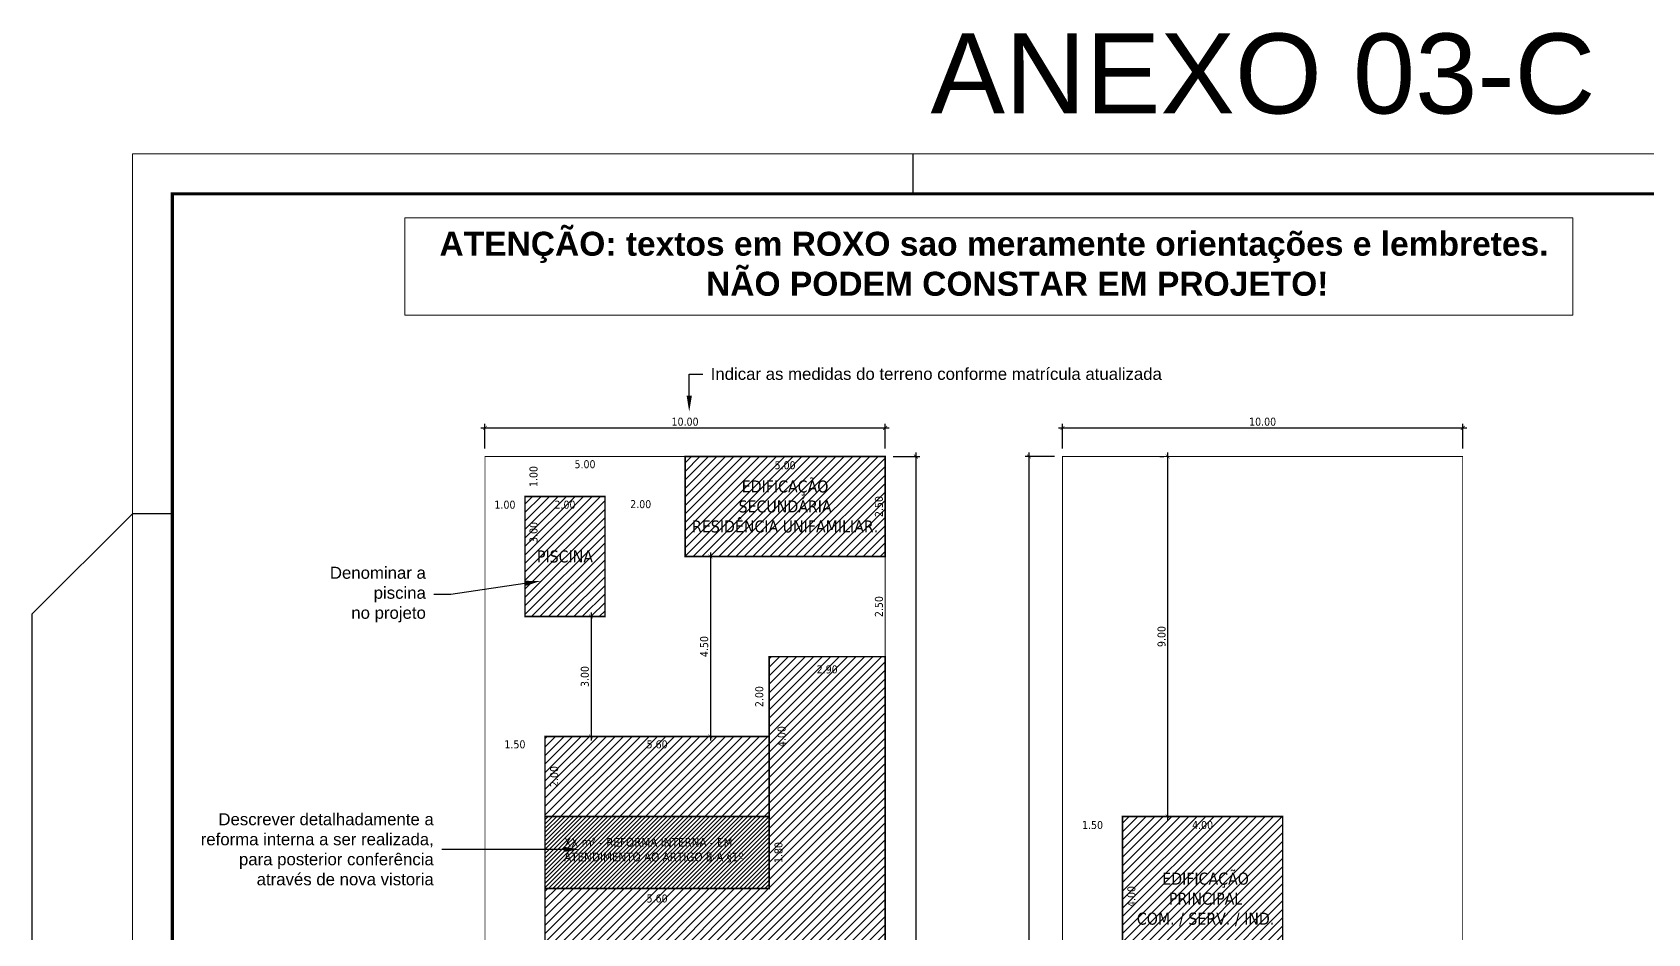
# Model space of a CAD drawing. Extents: x 1383.6 to 1450.9, y 1262 to 1308.2.
# Drawn here: x 1383.65 to 1424.01, y 1285.63 to 1308.16 of the extents above; entities that cross this region are included whole.
import ezdxf
from ezdxf import colors
from ezdxf.entities.mleader import LeaderData, LeaderLine
from ezdxf.enums import TextEntityAlignment as Align
from ezdxf.math import Vec2, Vec3

# ---------------------------------------------------------------- set-up
doc = ezdxf.new("R2010")
doc.units = 0
doc.layers.add('Observações - NÃO PLOTAR', color=200, linetype='Continuous', plot=False)
doc.styles.add('_arial decreto', font='arial.ttf')
doc.styles.add('_tahoma decreto', font='tahoma.ttf')
doc.dimstyles.new('100 COM LINHAS DECRETO', dxfattribs={"dimtxt": 0.2, "dimasz": 0.1, "dimexe": 0.1, "dimexo": 0.2, "dimgap": 0.05, "dimtad": 1, "dimzin": 4, "dimdsep": 46, "dimtxsty": '_tahoma decreto', "dimblk": 'ARCHTICK', "dimcen": 2, "dimdle": 0.1, "dimazin": 0, "dimtfac": 1, "dimtofl": 0, "dimtmove": 2, "dimatfit": 3, "dimldrblk": 'OPEN30', "dimfxl": 1, "dimtolj": 1, "dimtzin": 0, "dimarcsym": 0})
doc.dimstyles.new('100 SEM LINHAS DECRETO', dxfattribs={"dimtxt": 0.2, "dimasz": 0.1, "dimexe": 0.1, "dimexo": 0.2, "dimgap": 0.05, "dimtad": 1, "dimzin": 4, "dimdsep": 46, "dimtxsty": '_tahoma decreto', "dimblk": 'ARCHTICK', "dimcen": 2, "dimdle": 0.1, "dimse1": 1, "dimse2": 1, "dimsd1": 1, "dimsd2": 1, "dimazin": 0, "dimtfac": 1, "dimtofl": 0, "dimtmove": 2, "dimatfit": 3, "dimldrblk": 'OPEN30', "dimfxl": 1, "dimtolj": 1, "dimtzin": 0, "dimarcsym": 0})
pattern_1 = [(45, (1374.53715, 1285.9759), (-0.106066, 0.106066), [])]

# ---------------------------------------------------------------- blocks, each defined once
blk = doc.blocks.new('_ArchTick')
at = {"color": 0, "linetype": 'ByBlock', "const_width": 0.15}
blk.add_lwpolyline([(-0.5, -0.5), (0.5, 0.5)], dxfattribs=at)
blk = doc.blocks.new('*D7')
at = {"color": 0, "lineweight": -2, "transparency": 16777216}
for p, q in [((1394.859, 1298.273), (1405.059, 1298.273)), ((1394.959, 1297.757), (1394.959, 1298.373)), ((1404.959, 1297.757), (1404.959, 1298.373))]:
    blk.add_line(p, q, dxfattribs=at)
at = {"layer": 'Defpoints', "color": 0, "ltscale": 2, "transparency": 16777216}
for p in [(1404.959, 1298.273), (1394.959, 1297.557), (1404.959, 1297.557)]:
    blk.add_point(p, dxfattribs=at)
at = {"color": 0, "lineweight": -2, "ltscale": 2, "transparency": 16777216, "xscale": 0.1, "yscale": 0.1, "zscale": 0.1, "rotation": 180}
blk.add_blockref('_ArchTick', (1394.959, 1298.273), dxfattribs=at)
at = {"color": 0, "lineweight": -2, "ltscale": 2, "transparency": 16777216, "xscale": 0.1, "yscale": 0.1, "zscale": 0.1}
blk.add_blockref('_ArchTick', (1404.959, 1298.273), dxfattribs=at)
at = {"color": 0, "ltscale": 2, "transparency": 16777216, "insert": (1399.959, 1298.427), "char_height": 0.2, "attachment_point": 5, "style": '_tahoma decreto'}
blk.add_mtext('\\A1;10.00', dxfattribs=at)
blk = doc.blocks.new('_Open30')
at = {"color": 0, "linetype": 'ByBlock', "lineweight": -2}
for p, q in [((-1, 0.27), (0, 0)), ((0, 0), (-1, -0.27)), ((0, 0), (-1, 0))]:
    blk.add_line(p, q, dxfattribs=at)
blk = doc.blocks.new('*D8')
at = {"layer": 'Defpoints', "color": 0, "ltscale": 2, "transparency": 16777216}
for p in [(1399.959, 1297.557), (1404.959, 1297.557), (1404.959, 1297.184)]:
    blk.add_point(p, dxfattribs=at)
at = {"color": 0, "ltscale": 2, "transparency": 16777216, "insert": (1402.459, 1297.338), "char_height": 0.2, "attachment_point": 5, "style": '_tahoma decreto'}
blk.add_mtext('\\A1;5.00', dxfattribs=at)
blk = doc.blocks.new('*D9')
at = {"layer": 'Defpoints', "color": 0, "ltscale": 2, "transparency": 16777216}
for p in [(1394.959, 1297.557), (1399.959, 1297.557), (1394.959, 1297.21)]:
    blk.add_point(p, dxfattribs=at)
at = {"color": 0, "ltscale": 2, "transparency": 16777216, "insert": (1397.459, 1297.364), "char_height": 0.2, "attachment_point": 5, "style": '_tahoma decreto'}
blk.add_mtext('\\A1;5.00', dxfattribs=at)
blk = doc.blocks.new('*D10')
at = {"layer": 'Defpoints', "color": 0, "ltscale": 2, "transparency": 16777216}
for p in [(1394.959, 1296.557), (1395.959, 1296.557), (1394.959, 1296.198)]:
    blk.add_point(p, dxfattribs=at)
at = {"color": 0, "ltscale": 2, "transparency": 16777216, "insert": (1395.459, 1296.352), "char_height": 0.2, "attachment_point": 5, "style": '_tahoma decreto'}
blk.add_mtext('\\A1;1.00', dxfattribs=at)
blk = doc.blocks.new('*D11')
at = {"layer": 'Defpoints', "color": 0, "ltscale": 2, "transparency": 16777216}
for p in [(1395.959, 1296.557), (1397.959, 1296.557), (1395.959, 1296.198)]:
    blk.add_point(p, dxfattribs=at)
at = {"color": 0, "ltscale": 2, "transparency": 16777216, "insert": (1396.959, 1296.352), "char_height": 0.2, "attachment_point": 5, "style": '_tahoma decreto'}
blk.add_mtext('\\A1;2.00', dxfattribs=at)
blk = doc.blocks.new('*D12')
at = {"layer": 'Defpoints', "color": 0, "ltscale": 2, "transparency": 16777216}
for p in [(1395.959, 1297.557), (1396.328, 1297.557), (1395.959, 1296.557)]:
    blk.add_point(p, dxfattribs=at)
at = {"color": 0, "ltscale": 2, "transparency": 16777216, "insert": (1396.174, 1297.057), "char_height": 0.2, "attachment_point": 5, "rotation": 90, "style": '_tahoma decreto'}
blk.add_mtext('\\A1;1.00', dxfattribs=at)
blk = doc.blocks.new('*D13')
at = {"layer": 'Defpoints', "color": 0, "ltscale": 2, "transparency": 16777216}
for p in [(1395.959, 1296.557), (1395.959, 1293.557), (1396.328, 1293.557)]:
    blk.add_point(p, dxfattribs=at)
at = {"color": 0, "ltscale": 2, "transparency": 16777216, "insert": (1396.174, 1295.66), "char_height": 0.2, "attachment_point": 5, "rotation": 90, "style": '_tahoma decreto'}
blk.add_mtext('\\A1;3.00', dxfattribs=at)
blk = doc.blocks.new('*D14')
at = {"layer": 'Defpoints', "color": 0, "ltscale": 2, "transparency": 16777216}
for p in [(1397.959, 1296.557), (1399.959, 1296.557), (1397.959, 1296.198)]:
    blk.add_point(p, dxfattribs=at)
at = {"color": 0, "ltscale": 2, "transparency": 16777216, "insert": (1398.851, 1296.365), "char_height": 0.2, "attachment_point": 5, "style": '_tahoma decreto'}
blk.add_mtext('\\A1;2.00', dxfattribs=at)
blk = doc.blocks.new('*D15')
at = {"layer": 'Defpoints', "color": 0, "ltscale": 2, "transparency": 16777216}
for p in [(1404.959, 1297.557), (1404.959, 1295.057), (1404.959, 1295.057)]:
    blk.add_point(p, dxfattribs=at)
at = {"color": 0, "ltscale": 2, "transparency": 16777216, "insert": (1404.805, 1296.307), "char_height": 0.2, "attachment_point": 5, "rotation": 90, "style": '_tahoma decreto'}
blk.add_mtext('\\A1;2.50', dxfattribs=at)
blk = doc.blocks.new('*D16')
at = {"layer": 'Defpoints', "color": 0, "ltscale": 2, "transparency": 16777216}
for p in [(1404.959, 1295.057), (1404.959, 1292.555), (1404.959, 1292.555)]:
    blk.add_point(p, dxfattribs=at)
at = {"color": 0, "ltscale": 2, "transparency": 16777216, "insert": (1404.805, 1293.806), "char_height": 0.2, "attachment_point": 5, "rotation": 90, "style": '_tahoma decreto'}
blk.add_mtext('\\A1;2.50', dxfattribs=at)
blk = doc.blocks.new('*D18')
at = {"layer": 'Defpoints', "color": 0, "ltscale": 2, "transparency": 16777216}
for p in [(1402.063, 1292.555), (1404.959, 1292.555), (1404.959, 1292.185)]:
    blk.add_point(p, dxfattribs=at)
at = {"color": 0, "ltscale": 2, "transparency": 16777216, "insert": (1403.511, 1292.235), "char_height": 0.2, "attachment_point": 5, "style": '_tahoma decreto'}
blk.add_mtext('\\A1;2.90', dxfattribs=at)
blk = doc.blocks.new('*D19')
at = {"color": 0, "lineweight": -2, "transparency": 16777216}
for p, q in [((1400.159, 1295.057), (1400.692, 1295.057)), ((1400.592, 1295.157), (1400.592, 1290.457)), ((1400.159, 1290.557), (1400.692, 1290.557))]:
    blk.add_line(p, q, dxfattribs=at)
at = {"layer": 'Defpoints', "color": 0, "ltscale": 2, "transparency": 16777216}
for p in [(1399.959, 1295.057), (1399.959, 1290.557), (1400.592, 1290.557)]:
    blk.add_point(p, dxfattribs=at)
at = {"color": 0, "lineweight": -2, "ltscale": 2, "transparency": 16777216, "xscale": 0.1, "yscale": 0.1, "zscale": 0.1}
for p, rotation in [((1400.592, 1295.057), 90), ((1400.592, 1290.557), 270)]:
    blk.add_blockref('_ArchTick', p, dxfattribs=dict(at, rotation=rotation))
at = {"color": 0, "ltscale": 2, "transparency": 16777216, "insert": (1400.438, 1292.807), "char_height": 0.2, "attachment_point": 5, "rotation": 90, "style": '_tahoma decreto'}
blk.add_mtext('\\A1;4.50', dxfattribs=at)
blk = doc.blocks.new('*D20')
at = {"layer": 'Defpoints', "color": 0, "ltscale": 2, "transparency": 16777216}
for p in [(1396.459, 1290.557), (1396.459, 1288.557), (1396.843, 1288.557)]:
    blk.add_point(p, dxfattribs=at)
at = {"color": 0, "ltscale": 2, "transparency": 16777216, "insert": (1396.689, 1289.557), "char_height": 0.2, "attachment_point": 5, "rotation": 90, "style": '_tahoma decreto'}
blk.add_mtext('\\A1;2.00', dxfattribs=at)
blk = doc.blocks.new('*D21')
at = {"layer": 'Defpoints', "color": 0, "ltscale": 2, "transparency": 16777216}
for p in [(1396.459, 1290.557), (1402.063, 1290.557), (1402.063, 1290.207)]:
    blk.add_point(p, dxfattribs=at)
at = {"color": 0, "ltscale": 2, "transparency": 16777216, "insert": (1399.261, 1290.361), "char_height": 0.2, "attachment_point": 5, "style": '_tahoma decreto'}
blk.add_mtext('\\A1;5.60', dxfattribs=at)
blk = doc.blocks.new('*D22')
at = {"layer": 'Defpoints', "color": 0, "ltscale": 2, "transparency": 16777216}
for p in [(1402.063, 1292.555), (1401.969, 1290.557), (1402.063, 1290.557)]:
    blk.add_point(p, dxfattribs=at)
at = {"color": 0, "ltscale": 2, "transparency": 16777216, "insert": (1401.815, 1291.556), "char_height": 0.2, "attachment_point": 5, "rotation": 90, "style": '_tahoma decreto'}
blk.add_mtext('\\A1;2.00', dxfattribs=at)
blk = doc.blocks.new('*D23')
at = {"layer": 'Defpoints', "color": 0, "ltscale": 2, "transparency": 16777216}
for p in [(1402.063, 1292.555), (1402.063, 1288.557), (1402.423, 1288.557)]:
    blk.add_point(p, dxfattribs=at)
at = {"color": 0, "ltscale": 2, "transparency": 16777216, "insert": (1402.373, 1290.556), "char_height": 0.2, "attachment_point": 5, "rotation": 90, "style": '_tahoma decreto'}
blk.add_mtext('\\A1;4.00', dxfattribs=at)
blk = doc.blocks.new('*D24')
at = {"layer": 'Defpoints', "color": 0, "ltscale": 2, "transparency": 16777216}
for p in [(1394.959, 1290.557), (1396.459, 1290.557), (1396.459, 1290.207)]:
    blk.add_point(p, dxfattribs=at)
at = {"color": 0, "ltscale": 2, "transparency": 16777216, "insert": (1395.709, 1290.361), "char_height": 0.2, "attachment_point": 5, "style": '_tahoma decreto'}
blk.add_mtext('\\A1;1.50', dxfattribs=at)
blk = doc.blocks.new('*D25')
at = {"color": 0, "lineweight": -2, "transparency": 16777216}
for p, q in [((1397.759, 1293.557), (1397.509, 1293.557)), ((1397.609, 1293.657), (1397.609, 1290.457)), ((1397.759, 1290.557), (1397.509, 1290.557))]:
    blk.add_line(p, q, dxfattribs=at)
at = {"layer": 'Defpoints', "color": 0, "ltscale": 2, "transparency": 16777216}
for p in [(1397.959, 1293.557), (1397.609, 1290.557), (1397.959, 1290.557)]:
    blk.add_point(p, dxfattribs=at)
at = {"color": 0, "lineweight": -2, "ltscale": 2, "transparency": 16777216, "xscale": 0.1, "yscale": 0.1, "zscale": 0.1}
for p, rotation in [((1397.609, 1293.557), 90), ((1397.609, 1290.557), 270)]:
    blk.add_blockref('_ArchTick', p, dxfattribs=dict(at, rotation=rotation))
at = {"color": 0, "ltscale": 2, "transparency": 16777216, "insert": (1397.455, 1292.057), "char_height": 0.2, "attachment_point": 5, "rotation": 90, "style": '_tahoma decreto'}
blk.add_mtext('\\A1;3.00', dxfattribs=at)
blk = doc.blocks.new('*D28')
at = {"color": 0, "lineweight": -2, "transparency": 16777216}
for p, q in [((1405.159, 1297.557), (1405.829, 1297.557)), ((1405.729, 1297.657), (1405.729, 1272.457)), ((1405.159, 1272.557), (1405.829, 1272.557))]:
    blk.add_line(p, q, dxfattribs=at)
at = {"layer": 'Defpoints', "color": 0, "ltscale": 2, "transparency": 16777216}
for p in [(1404.959, 1297.557), (1404.959, 1272.557), (1405.729, 1272.557)]:
    blk.add_point(p, dxfattribs=at)
at = {"color": 0, "lineweight": -2, "ltscale": 2, "transparency": 16777216, "xscale": 0.1, "yscale": 0.1, "zscale": 0.1}
for p, rotation in [((1405.729, 1297.557), 90), ((1405.729, 1272.557), 270)]:
    blk.add_blockref('_ArchTick', p, dxfattribs=dict(at, rotation=rotation))
at = {"color": 0, "ltscale": 2, "transparency": 16777216, "insert": (1405.575, 1285.057), "char_height": 0.2, "attachment_point": 5, "rotation": 90, "style": '_tahoma decreto'}
blk.add_mtext('\\A1;25.00', dxfattribs=at)
blk = doc.blocks.new('*D30')
at = {"layer": 'Defpoints', "color": 0, "ltscale": 2, "transparency": 16777216}
for p in [(1410.892, 1288.558), (1414.892, 1288.558), (1414.892, 1288.19)]:
    blk.add_point(p, dxfattribs=at)
at = {"color": 0, "ltscale": 2, "transparency": 16777216, "insert": (1412.892, 1288.344), "char_height": 0.2, "attachment_point": 5, "style": '_tahoma decreto'}
blk.add_mtext('\\A1;4.00', dxfattribs=at)
blk = doc.blocks.new('*D31')
at = {"layer": 'Defpoints', "color": 0, "ltscale": 2, "transparency": 16777216}
for p in [(1410.892, 1288.558), (1410.892, 1284.558), (1411.267, 1284.558)]:
    blk.add_point(p, dxfattribs=at)
at = {"color": 0, "ltscale": 2, "transparency": 16777216, "insert": (1411.113, 1286.558), "char_height": 0.2, "attachment_point": 5, "rotation": 90, "style": '_tahoma decreto'}
blk.add_mtext('\\A1;4.00', dxfattribs=at)
blk = doc.blocks.new('*D37')
at = {"color": 0, "lineweight": -2, "transparency": 16777216}
for p, q in [((1411.821, 1297.557), (1411.921, 1297.557)), ((1412.021, 1288.458), (1412.021, 1297.657)), ((1412.122, 1288.558), (1411.921, 1288.558))]:
    blk.add_line(p, q, dxfattribs=at)
at = {"layer": 'Defpoints', "color": 0, "ltscale": 2, "transparency": 16777216}
for p in [(1412.021, 1297.557), (1412.021, 1297.557), (1412.322, 1288.558)]:
    blk.add_point(p, dxfattribs=at)
at = {"color": 0, "lineweight": -2, "ltscale": 2, "transparency": 16777216, "xscale": 0.1, "yscale": 0.1, "zscale": 0.1}
for p, rotation in [((1412.021, 1297.557), 90), ((1412.021, 1288.558), 270)]:
    blk.add_blockref('_ArchTick', p, dxfattribs=dict(at, rotation=rotation))
at = {"color": 0, "ltscale": 2, "transparency": 16777216, "insert": (1411.867, 1293.057), "char_height": 0.2, "attachment_point": 5, "rotation": 90, "style": '_tahoma decreto'}
blk.add_mtext('\\A1;9.00', dxfattribs=at)
blk = doc.blocks.new('*D38')
at = {"layer": 'Defpoints', "color": 0, "ltscale": 2, "transparency": 16777216}
for p in [(1409.392, 1288.558), (1410.892, 1288.558), (1409.392, 1288.117)]:
    blk.add_point(p, dxfattribs=at)
at = {"color": 0, "ltscale": 2, "transparency": 16777216, "insert": (1410.142, 1288.344), "char_height": 0.2, "attachment_point": 5, "style": '_tahoma decreto'}
blk.add_mtext('\\A1;1.50', dxfattribs=at)
blk = doc.blocks.new('*D42')
at = {"layer": 'Defpoints', "color": 0, "ltscale": 2, "transparency": 16777216}
for p in [(1396.459, 1286.757), (1402.063, 1286.757), (1396.459, 1286.354)]:
    blk.add_point(p, dxfattribs=at)
at = {"color": 0, "ltscale": 2, "transparency": 16777216, "insert": (1399.261, 1286.508), "char_height": 0.2, "attachment_point": 5, "style": '_tahoma decreto'}
blk.add_mtext('\\A1;5.60', dxfattribs=at)
blk = doc.blocks.new('*D43')
at = {"layer": 'Defpoints', "color": 0, "ltscale": 2, "transparency": 16777216}
for p in [(1402.063, 1288.557), (1402.45, 1288.557), (1402.063, 1286.757)]:
    blk.add_point(p, dxfattribs=at)
at = {"color": 0, "ltscale": 2, "transparency": 16777216, "insert": (1402.295, 1287.657), "char_height": 0.2, "attachment_point": 5, "rotation": 90, "style": '_tahoma decreto'}
blk.add_mtext('\\A1;1.80', dxfattribs=at)
blk = doc.blocks.new('*D48')
at = {"color": 0, "lineweight": -2, "transparency": 16777216}
for p, q in [((1409.292, 1298.273), (1419.492, 1298.273)), ((1409.392, 1297.757), (1409.392, 1298.373)), ((1419.392, 1297.757), (1419.392, 1298.373))]:
    blk.add_line(p, q, dxfattribs=at)
at = {"layer": 'Defpoints', "color": 0, "ltscale": 2, "transparency": 16777216}
for p in [(1419.392, 1298.273), (1409.392, 1297.557), (1419.392, 1297.557)]:
    blk.add_point(p, dxfattribs=at)
at = {"color": 0, "lineweight": -2, "ltscale": 2, "transparency": 16777216, "xscale": 0.1, "yscale": 0.1, "zscale": 0.1, "rotation": 180}
blk.add_blockref('_ArchTick', (1409.392, 1298.273), dxfattribs=at)
at = {"color": 0, "lineweight": -2, "ltscale": 2, "transparency": 16777216, "xscale": 0.1, "yscale": 0.1, "zscale": 0.1}
blk.add_blockref('_ArchTick', (1419.392, 1298.273), dxfattribs=at)
at = {"color": 0, "ltscale": 2, "transparency": 16777216, "insert": (1414.392, 1298.427), "char_height": 0.2, "attachment_point": 5, "style": '_tahoma decreto'}
blk.add_mtext('\\A1;10.00', dxfattribs=at)
blk = doc.blocks.new('*D49')
at = {"color": 0, "lineweight": -2, "transparency": 16777216}
for p, q in [((1409.192, 1297.557), (1408.454, 1297.557)), ((1408.554, 1272.457), (1408.554, 1297.657)), ((1409.192, 1272.557), (1408.454, 1272.557))]:
    blk.add_line(p, q, dxfattribs=at)
at = {"layer": 'Defpoints', "color": 0, "ltscale": 2, "transparency": 16777216}
for p in [(1408.554, 1297.557), (1409.392, 1297.557), (1409.392, 1272.557)]:
    blk.add_point(p, dxfattribs=at)
at = {"color": 0, "lineweight": -2, "ltscale": 2, "transparency": 16777216, "xscale": 0.1, "yscale": 0.1, "zscale": 0.1}
for p, rotation in [((1408.554, 1297.557), 90), ((1408.554, 1272.557), 270)]:
    blk.add_blockref('_ArchTick', p, dxfattribs=dict(at, rotation=rotation))
at = {"color": 0, "ltscale": 2, "transparency": 16777216, "insert": (1408.4, 1285.057), "char_height": 0.2, "attachment_point": 5, "rotation": 90, "style": '_tahoma decreto'}
blk.add_mtext('\\A1;25.00', dxfattribs=at)
blk = doc.blocks.new('NÃO PLOTAR')
at = {"layer": 'Observações - NÃO PLOTAR', "color": 200, "linetype": 'Continuous', "lineweight": 0}
blk.add_lwpolyline([(1392.957, 1303.527), (1422.146, 1303.527), (1422.146, 1301.092), (1392.957, 1301.092)], close=True, dxfattribs=at)
at = {"layer": 'Observações - NÃO PLOTAR', "color": 200, "linetype": 'Continuous', "lineweight": 0, "insert": (1393.823, 1302.373), "char_height": 0.6, "width": 28.87396, "attachment_point": 4, "style": '_arial decreto'}
blk.add_mtext('{\\fArial|b1|i0|c0|p34;ATENÇÃO: textos em ROXO sao meramente orientações e lembretes. \\P\\pxqc;NÃO PODEM CONSTAR EM PROJETO!}', dxfattribs=at)
at = {"layer": 'Observações - NÃO PLOTAR', "color": 200}
ml = blk.add_multileader_mtext('Standard', dxfattribs=at)
ml.set_content('Indicar as medidas do terreno conforme matrícula atualizada', color=200, style='_arial decreto')
ml.set_leader_properties(linetype='ByLayer', lineweight=-1)
ml.build(insert=Vec2(0, 0))
ml.multileader.update_dxf_attribs({"text_left_attachment_type": 2, "text_right_attachment_type": 2, "text_top_attachment_type": 0, "text_bottom_attachment_type": 0, "dogleg_length": 0.1, "arrow_head_size": 0.4})
ctx = ml.context
ctx.base_point, ctx.char_height, ctx.arrow_head_size, ctx.landing_gap_size, ctx.plane_origin = Vec3(1400.4, 1299.619), 0.3, 0.4, 0.2, Vec3(1405.47, 1295.504)
ctx.left_attachment, ctx.right_attachment = 2, 2
notes = []
notes.append((ctx, [(0, (1, 1, 0), (1400.065, 1299.619), (1, 0), 0.336, [(0, [(1400.063, 1298.679)], 256, [])])]))
ctx.mtext.insert, ctx.mtext.flow_direction = Vec3(1400.6, 1299.774), 5
ml = blk.add_multileader_mtext('Standard', dxfattribs=at)
ml.set_content('Denominar a \\Ppiscina \\Pno projeto', color=200, style='_arial decreto')
ml.set_leader_properties(linetype='ByLayer', lineweight=-1)
ml.build(insert=Vec2(0, 0))
ml.multileader.update_dxf_attribs({"text_left_attachment_type": 2, "text_right_attachment_type": 2, "text_top_attachment_type": 0, "text_bottom_attachment_type": 0, "dogleg_length": 0.1, "arrow_head_size": 0.4})
ctx = ml.context
ctx.base_point, ctx.char_height, ctx.arrow_head_size, ctx.landing_gap_size, ctx.plane_origin = Vec3(1390.934, 1294.108), 0.3, 0.4, 0.2, Vec3(1391.582, 1290.032)
ctx.left_attachment, ctx.right_attachment, ctx.text_align_type = 2, 2, 2
notes.append((ctx, [(0, (1, 1, 0), (1394.109, 1294.108), (-1, 0), 0.426, [(0, [(1396.354, 1294.446)], 256, [])])]))
ctx.mtext.insert, ctx.mtext.alignment, ctx.mtext.flow_direction = Vec3(1393.483, 1294.802), 3, 5
ml = blk.add_multileader_mtext('Standard', dxfattribs=at)
ml.set_content('Descrever detalhadamente a reforma interna a ser realizada, para posterior conferência através de nova vistoria', color=200, style='_arial decreto')
ml.set_leader_properties(linetype='ByLayer', lineweight=-1)
ml.build(insert=Vec2(0, 0))
ml.multileader.update_dxf_attribs({"text_left_attachment_type": 2, "text_right_attachment_type": 2, "text_top_attachment_type": 0, "text_bottom_attachment_type": 0, "dogleg_length": 0.1, "arrow_head_size": 0.4})
ctx = ml.context
ctx.base_point, ctx.char_height, ctx.arrow_head_size, ctx.landing_gap_size, ctx.plane_origin = Vec3(1387.721, 1287.731), 0.3, 0.4, 0.2, Vec3(1392.021, 1285.948)
ctx.left_attachment, ctx.right_attachment, ctx.text_align_type = 2, 2, 2
notes.append((ctx, [(0, (1, 1, 0), (1393.88, 1287.731), (-1, 0), 0.000347, [(0, [(1397.33, 1287.738)], 256, [])])]))
ctx.mtext.insert, ctx.mtext.width, ctx.mtext.alignment, ctx.mtext.flow_direction = Vec3(1393.68, 1288.64), 5.97657, 3, 5
for ctx, leaders in notes:
    for number, flags, end, landing, length, lines in leaders:
        leader = LeaderData()
        leader.index, (leader.has_last_leader_line, leader.has_dogleg_vector, leader.attachment_direction) = number, flags
        leader.last_leader_point, leader.dogleg_vector, leader.dogleg_length = Vec3(end), Vec3(landing), length
        for number, points, colour, breaks in lines:
            line = LeaderLine()
            line.index, line.vertices, line.color, line.breaks = number, Vec3.list(points), colors.encode_raw_color(colour), breaks
            leader.lines.append(line)
        ctx.leaders.append(leader)

msp = doc.modelspace()

# ---------------------------------------------------------------- hatches: boundary and pattern name
h = msp.add_hatch()
h.set_pattern_fill('_USER', color=256, scale=0.15, angle=45, style=2, pattern_type=0)
h.set_pattern_definition(pattern_1)
h.paths.add_polyline_path([(1399.959, 1295.057), (1404.959, 1295.057), (1404.959, 1297.557), (1399.959, 1297.557)])
h = msp.add_hatch()
h.set_pattern_fill('_USER', color=256, scale=0.15, angle=45, style=2, pattern_type=0)
h.set_pattern_definition(pattern_1)
h.paths.add_polyline_path([(1395.959, 1293.557), (1397.959, 1293.557), (1397.959, 1296.557), (1395.959, 1296.557)])
h = msp.add_hatch()
h.set_pattern_fill('_USER', color=256, scale=0.15, angle=45, style=2, pattern_type=0)
h.set_pattern_definition(pattern_1)
h.paths.add_polyline_path([(1396.459, 1277.557), (1396.459, 1283.354), (1396.459, 1286.757), (1402.063, 1286.757), (1402.063, 1288.557), (1402.063, 1290.557), (1402.063, 1292.555), (1404.959, 1292.555), (1404.959, 1281.057), (1402.559, 1281.057), (1402.559, 1277.557), (1401.459, 1277.557)])
h.paths.add_polyline_path([(1399.574, 1282.038, 0.414214), (1399.724, 1282.188, 0.414214), (1399.574, 1282.338, 0.414214), (1399.424, 1282.188, 0.414214)], flags=16)
h.paths.add_polyline_path([(1398.956, 1286.665), (1398.956, 1286.352), (1399.566, 1286.352), (1399.566, 1286.665)], flags=8)
h.paths.add_polyline_path([(1402.139, 1287.359), (1402.452, 1287.359), (1402.452, 1287.956), (1402.139, 1287.956)], flags=8)
h.paths.add_polyline_path([(1397.544, 1283.788), (1397.544, 1282.326), (1402.441, 1282.326), (1402.441, 1283.788)], flags=8)
h.paths.add_polyline_path([(1403.205, 1292.391), (1403.205, 1292.078), (1403.817, 1292.078), (1403.817, 1292.391)], flags=8)
h.paths.add_polyline_path([(1402.217, 1290.246), (1402.529, 1290.246), (1402.529, 1290.867), (1402.217, 1290.867)], flags=8)
h.paths.add_polyline_path([(1399.801, 1282.522), (1399.801, 1282.142), (1400.626, 1282.142), (1400.626, 1282.522)], flags=8)
h = msp.add_hatch()
h.set_pattern_fill('_USER', color=256, scale=0.15, angle=45, style=2, pattern_type=0)
h.set_pattern_definition(pattern_1)
h.paths.add_polyline_path([(1396.459, 1288.557), (1402.063, 1288.557), (1402.063, 1290.557), (1396.459, 1290.557)])
h = msp.add_hatch()
h.set_pattern_fill('_USER', color=20, scale=0.075, angle=45, pattern_type=0)
h.set_pattern_definition([(45, (1398.16267, 1315.31469), (-0.053033, 0.053033), [])])
h.paths.add_polyline_path([(1402.063, 1286.757), (1402.063, 1288.557), (1396.459, 1288.557), (1396.459, 1286.757)])
h = msp.add_hatch()
h.set_pattern_fill('_USER', color=256, scale=0.15, angle=45, style=2, pattern_type=0)
h.set_pattern_definition(pattern_1)
h.paths.add_polyline_path([(1410.892, 1284.558), (1414.892, 1284.558), (1414.892, 1288.558), (1410.892, 1288.558)])

# ---------------------------------------------------------------- linework, layer by layer
at = {"color": 7}
for p, q in [((1405.648, 1305.125), (1405.648, 1304.125)), ((1387.148, 1296.125), (1386.148, 1296.125))]:
    msp.add_line(p, q, dxfattribs=at)
at = {"ltscale": 2}
for p, q in [((1387.148, 1267.125), (1387.148, 1304.125)), ((1402.063, 1288.557), (1402.063, 1286.757)), ((1402.063, 1286.757), (1396.459, 1286.757))]:
    msp.add_line(p, q, dxfattribs=at)
at = {"color": 7, "lineweight": 9}
for points in [[(1386.148, 1266.125), (1386.148, 1305.125)], [(1444.148, 1296.125), (1444.148, 1305.125), (1386.148, 1305.125)]]:
    msp.add_lwpolyline(points, dxfattribs=at)
at = {"color": 7, "lineweight": 9, "const_width": 0.08}
for points in [[(1387.148, 1267.125), (1441.648, 1267.125), (1441.648, 1295.125), (1441.648, 1295.125), (1441.648, 1304.125), (1387.148, 1304.125), (1387.148, 1267.125), (1387.148, 1267.125)], [(1387.148, 1295.125), (1387.148, 1267.125), (1387.148, 1267.125)]]:
    msp.add_lwpolyline(points, dxfattribs=at)
at = {"color": 7}
for points, const_width in [([(1394.959, 1297.557), (1404.959, 1297.557), (1404.959, 1272.557), (1394.959, 1272.557)], 0.02), ([(1399.959, 1295.057), (1404.959, 1295.057), (1404.959, 1297.557), (1399.959, 1297.557)], 0.04), ([(1409.392, 1297.557), (1419.392, 1297.557), (1419.392, 1272.557), (1409.392, 1272.557)], 0.02), ([(1395.959, 1293.557), (1397.959, 1293.557), (1397.959, 1296.557), (1395.959, 1296.557)], 0.04), ([(1396.459, 1290.557), (1402.063, 1290.557), (1402.063, 1292.555), (1404.959, 1292.555), (1404.959, 1277.557), (1396.459, 1277.557)], 0.04), ([(1396.459, 1290.557), (1402.063, 1290.557), (1402.063, 1288.557), (1396.459, 1288.557)], 0.04), ([(1396.459, 1288.557), (1402.063, 1288.557), (1402.063, 1286.757), (1396.459, 1286.757)], 0.04), ([(1410.892, 1284.558), (1414.892, 1284.558), (1414.892, 1288.558), (1410.892, 1288.558)], 0.04)]:
    msp.add_lwpolyline(points, close=True, dxfattribs=dict(at, const_width=const_width))
msp.add_lwpolyline([(1386.148, 1266.125), (1383.648, 1268.625), (1383.648, 1293.625), (1386.148, 1296.125)], dxfattribs=at)

# ---------------------------------------------------------------- block references
at = {"layer": 'Observações - NÃO PLOTAR', "ltscale": 2}
msp.add_blockref('NÃO PLOTAR', (0, 0), dxfattribs=at)

# ---------------------------------------------------------------- texts
at = {"ltscale": 2, "style": '_arial decreto'}
msp.add_text('ANEXO 03-C', height=2, dxfattribs=at).set_placement((1414.398, 1306.133), align=Align.CENTER)
at = {"color": 7, "linetype": 'Continuous', "lineweight": 0, "char_height": 0.3, "attachment_point": 5, "style": '_tahoma decreto'}
for s, insert in [('EDIFICAÇÃO\\PSECUNDÁRIA\\PRESIDÊNCIA UNIFAMILIAR.', (1402.459, 1296.307)), ('\\pxqc;PISCINA', (1396.959, 1295.057))]:
    msp.add_mtext(s, dxfattribs=dict(at, insert=insert))
at = {"color": 7, "lineweight": 9, "insert": (1396.936, 1287.716), "char_height": 0.22, "width": 4.82293, "attachment_point": 4, "style": '_tahoma decreto'}
msp.add_mtext('XX m² - REFORMA INTERNA - EM ATENDIMENTO AO ARTIGO 8-A §1º', dxfattribs=at)
at = {"color": 7, "linetype": 'Continuous', "lineweight": 0, "insert": (1412.966, 1286.486), "char_height": 0.3, "width": 3.87203, "attachment_point": 5, "style": '_tahoma decreto'}
msp.add_mtext('EDIFICAÇÃO PRINCIPAL\\PCOM. / SERV. / IND.', dxfattribs=at)

# ---------------------------------------------------------------- dimensions: what is measured, and where the dimension line sits
at = {"color": 7}
for base, p1, p2, dimstyle, picture, middle in [((1404.959, 1298.273), (1394.959, 1297.557), (1404.959, 1297.557), '100 COM LINHAS DECRETO', '*D7', (1399.959, 1298.427)), ((1394.959, 1297.21), (1399.959, 1297.557), (1394.959, 1297.557), '100 SEM LINHAS DECRETO', '*D9', (1397.459, 1297.364)), ((1404.959, 1297.184), (1399.959, 1297.557), (1404.959, 1297.557), '100 SEM LINHAS DECRETO', '*D8', (1402.459, 1297.338)), ((1394.959, 1296.198), (1395.959, 1296.557), (1394.959, 1296.557), '100 SEM LINHAS DECRETO', '*D10', (1395.459, 1296.352)), ((1395.959, 1296.198), (1397.959, 1296.557), (1395.959, 1296.557), '100 SEM LINHAS DECRETO', '*D11', (1396.959, 1296.352)), ((1396.459, 1290.207), (1394.959, 1290.557), (1396.459, 1290.557), '100 SEM LINHAS DECRETO', '*D24', (1395.709, 1290.361)), ((1402.063, 1290.207), (1396.459, 1290.557), (1402.063, 1290.557), '100 SEM LINHAS DECRETO', '*D21', (1399.261, 1290.361)), ((1414.892, 1288.19), (1410.892, 1288.558), (1414.892, 1288.558), '100 SEM LINHAS DECRETO', '*D30', (1412.892, 1288.344))]:
    dim = msp.add_linear_dim(base=base, p1=p1, p2=p2, dimstyle=dimstyle, dxfattribs=at)
    dim.commit()
    dim.dimension.update_dxf_attribs({"geometry": picture, "text_midpoint": middle})
for p1, p2, distance, picture, middle in [((1409.392, 1297.557), (1419.392, 1297.557), 0.716, '*D48', (1414.392, 1298.427)), ((1409.392, 1272.557), (1409.392, 1297.557), 0.838, '*D49', (1408.4, 1285.057))]:
    dim = msp.add_aligned_dim(p1=p1, p2=p2, distance=distance, dimstyle='100 COM LINHAS DECRETO', override={"dimblk": 'ArchTick'}, dxfattribs=at)
    dim.commit()
    dim.dimension.update_dxf_attribs({"geometry": picture, "text_midpoint": middle})
for base, p1, p2, dimstyle, picture, middle in [((1396.328, 1297.557), (1395.959, 1296.557), (1395.959, 1297.557), '100 SEM LINHAS DECRETO', '*D12', (1396.174, 1297.057)), ((1404.959, 1295.057), (1404.959, 1297.557), (1404.959, 1295.057), '100 SEM LINHAS DECRETO', '*D15', (1404.805, 1296.307)), ((1405.729, 1272.557), (1404.959, 1297.557), (1404.959, 1272.557), '100 COM LINHAS DECRETO', '*D28', (1405.575, 1285.057)), ((1412.021, 1297.557), (1412.322, 1288.558), (1412.021, 1297.557), '100 COM LINHAS DECRETO', '*D37', (1411.867, 1293.057)), ((1400.592, 1290.557), (1399.959, 1295.057), (1399.959, 1290.557), '100 COM LINHAS DECRETO', '*D19', (1400.438, 1292.807)), ((1404.959, 1292.555), (1404.959, 1295.057), (1404.959, 1292.555), '100 SEM LINHAS DECRETO', '*D16', (1404.805, 1293.806)), ((1397.609, 1290.557), (1397.959, 1293.557), (1397.959, 1290.557), '100 COM LINHAS DECRETO', '*D25', (1397.455, 1292.057)), ((1401.969, 1290.557), (1402.063, 1292.555), (1402.063, 1290.557), '100 SEM LINHAS DECRETO', '*D22', (1401.815, 1291.556)), ((1396.843, 1288.557), (1396.459, 1290.557), (1396.459, 1288.557), '100 SEM LINHAS DECRETO', '*D20', (1396.689, 1289.557)), ((1411.267, 1284.558), (1410.892, 1288.558), (1410.892, 1284.558), '100 SEM LINHAS DECRETO', '*D31', (1411.113, 1286.558))]:
    dim = msp.add_linear_dim(base=base, p1=p1, p2=p2, angle=90, dimstyle=dimstyle, dxfattribs=at)
    dim.commit()
    dim.dimension.update_dxf_attribs({"geometry": picture, "text_midpoint": middle})
for base, p1, p2, picture, middle in [((1396.328, 1293.557), (1395.959, 1296.557), (1395.959, 1293.557), '*D13', (1396.174, 1295.66)), ((1402.423, 1288.557), (1402.063, 1292.555), (1402.063, 1288.557), '*D23', (1402.373, 1290.556))]:
    dim = msp.add_linear_dim(base=base, p1=p1, p2=p2, angle=90, dimstyle='100 SEM LINHAS DECRETO', dxfattribs=at)
    dim.commit()
    dim.dimension.update_dxf_attribs({"geometry": picture, "text_midpoint": middle, "dimtype": 160})
for base, p1, p2, picture, middle in [((1397.959, 1296.198), (1399.959, 1296.557), (1397.959, 1296.557), '*D14', (1398.851, 1296.365)), ((1404.959, 1292.185), (1402.063, 1292.555), (1404.959, 1292.555), '*D18', (1403.511, 1292.235)), ((1409.392, 1288.117), (1410.892, 1288.558), (1409.392, 1288.558), '*D38', (1410.142, 1288.344))]:
    dim = msp.add_linear_dim(base=base, p1=p1, p2=p2, dimstyle='100 SEM LINHAS DECRETO', dxfattribs=at)
    dim.commit()
    dim.dimension.update_dxf_attribs({"geometry": picture, "text_midpoint": middle, "dimtype": 160})
at = {"ltscale": 2}
dim = msp.add_linear_dim(base=(1402.45, 1288.557), p1=(1402.063, 1286.757), p2=(1402.063, 1288.557), angle=90, dimstyle='100 SEM LINHAS DECRETO', override={"dimzin": 0}, dxfattribs=at)
dim.commit()
dim.dimension.update_dxf_attribs({"geometry": '*D43', "text_midpoint": (1402.295, 1287.657)})
dim = msp.add_linear_dim(base=(1396.459, 1286.354), p1=(1402.063, 1286.757), p2=(1396.459, 1286.757), dimstyle='100 SEM LINHAS DECRETO', override={"dimzin": 0}, dxfattribs=at)
dim.commit()
dim.dimension.update_dxf_attribs({"geometry": '*D42', "text_midpoint": (1399.261, 1286.508)})

doc.saveas('drawing.dxf')
